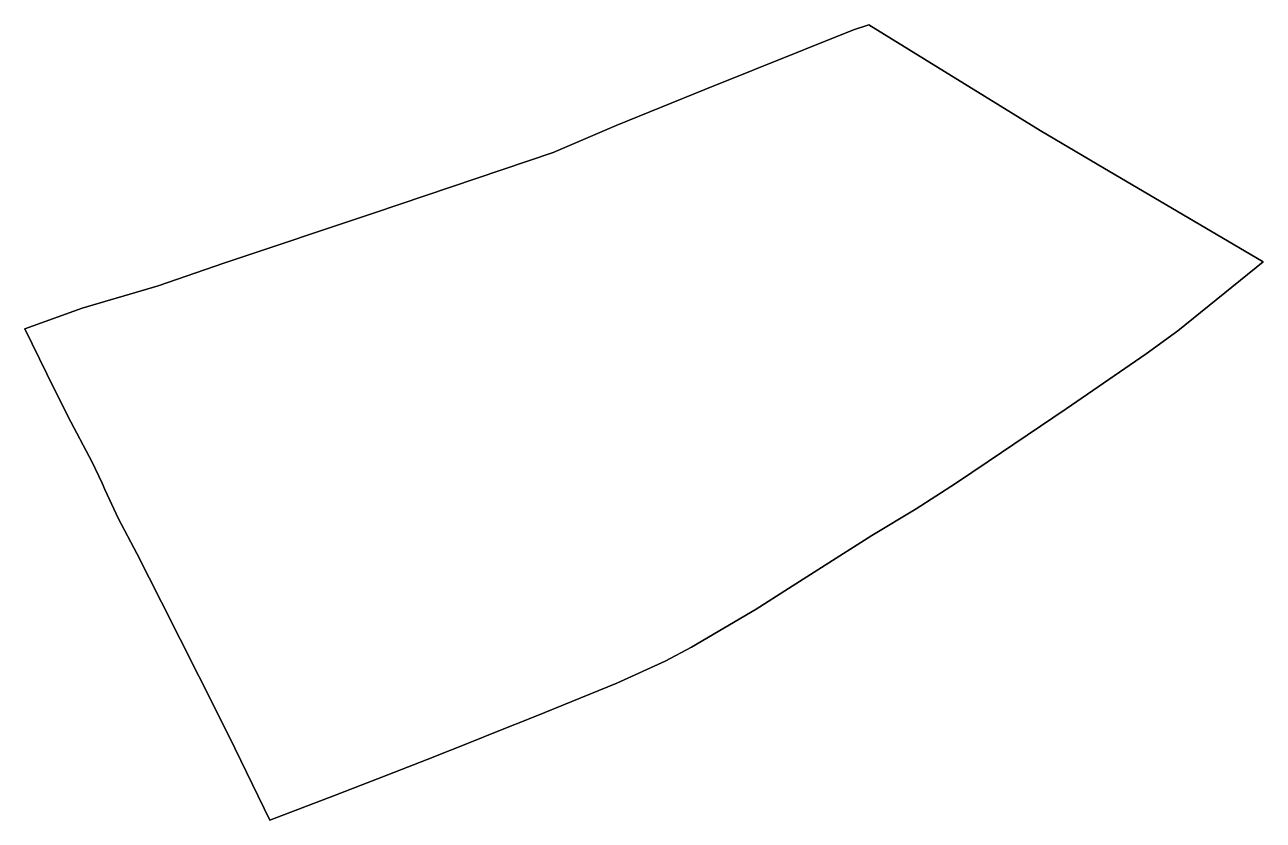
# Model space of a CAD drawing. Header units: millimetres. Extents: x 590555 to 590871, y 1306992 to 1307195.
import ezdxf

# ---------------------------------------------------------------- set-up
doc = ezdxf.new("R2010")
doc.units = ezdxf.units.MM
doc.layers.add('CVL_CUADCON_TIT', color=1, linetype='Continuous')

msp = doc.modelspace()

# ---------------------------------------------------------------- linework, layer by layer
msp.add_lwpolyline([(590871.358, 1307134.8894), (590849.5859, 1307117.2369), (590841.4496, 1307111.423), (590821.0009, 1307097.3616), (590801.1451, 1307083.8782), (590792.7831, 1307078.2858), (590782.7765, 1307071.8151), (590771.4059, 1307065.0223), (590758.569, 1307056.872), (590750.105, 1307051.468), (590741.8529, 1307046.1881), (590725.4097, 1307036.4832), (590718.6962, 1307032.9546), (590706.2971, 1307027.3428), (590685.6329, 1307018.8546), (590675.366, 1307014.8302), (590669.0716, 1307012.2536), (590657.8706, 1307007.8069), (590647.8413, 1307003.8784), (590634.2094, 1306998.6708), (590617.7245, 1306992.3205), (590607.2993, 1307013.6774), (590599.5973, 1307029.1296), (590590.0928, 1307047.9567), (590583.7313, 1307060.4367), (590579.0657, 1307069.294), (590575.5888, 1307076.763), (590574.8754, 1307078.3406), (590572.3776, 1307083.733), (590566.1653, 1307095.4613), (590560.7643, 1307106.3222), (590555.1421, 1307117.7745), (590569.8283, 1307123.0448), (590589.1984, 1307128.7859), (590605.9555, 1307134.5364), (590644.4543, 1307147.3558), (590690.0813, 1307162.7933), (590706.1463, 1307169.6987), (590728.7716, 1307178.8337), (590766.7813, 1307194.1504), (590770.6544, 1307195.401), (590814.3624, 1307168.4418), (590828.9455, 1307159.812), (590871.358, 1307134.8894)])
at = {"layer": 'CVL_CUADCON_TIT'}
msp.add_lwpolyline([(590871.358, 1307134.8894), (590828.9455, 1307159.812), (590814.3624, 1307168.4418), (590770.6544, 1307195.401), (590766.7813, 1307194.1504), (590728.7716, 1307178.8337), (590706.1463, 1307169.6987), (590690.0813, 1307162.7933), (590644.4543, 1307147.3558), (590605.9555, 1307134.5364), (590589.1984, 1307128.7859), (590569.8283, 1307123.0448), (590555.1421, 1307117.7745), (590560.7643, 1307106.3222), (590566.1653, 1307095.4613), (590572.3776, 1307083.733), (590574.8754, 1307078.3406), (590575.5888, 1307076.763), (590579.0657, 1307069.294), (590583.7313, 1307060.4367), (590590.0928, 1307047.9567), (590599.5973, 1307029.1296), (590607.2993, 1307013.6774), (590617.7245, 1306992.3205), (590634.2094, 1306998.6708), (590647.8413, 1307003.8784), (590657.8706, 1307007.8069), (590669.0716, 1307012.2536), (590675.366, 1307014.8302), (590685.6329, 1307018.8546), (590706.2971, 1307027.3428), (590718.6962, 1307032.9546), (590725.4097, 1307036.4832), (590741.8529, 1307046.1881), (590750.105, 1307051.468), (590758.569, 1307056.872), (590771.4059, 1307065.0223), (590782.7765, 1307071.8151), (590792.7831, 1307078.2858), (590801.1451, 1307083.8782), (590821.0009, 1307097.3616), (590841.4496, 1307111.423), (590849.5859, 1307117.2369)], close=True, dxfattribs=at)

doc.saveas('drawing.dxf')
